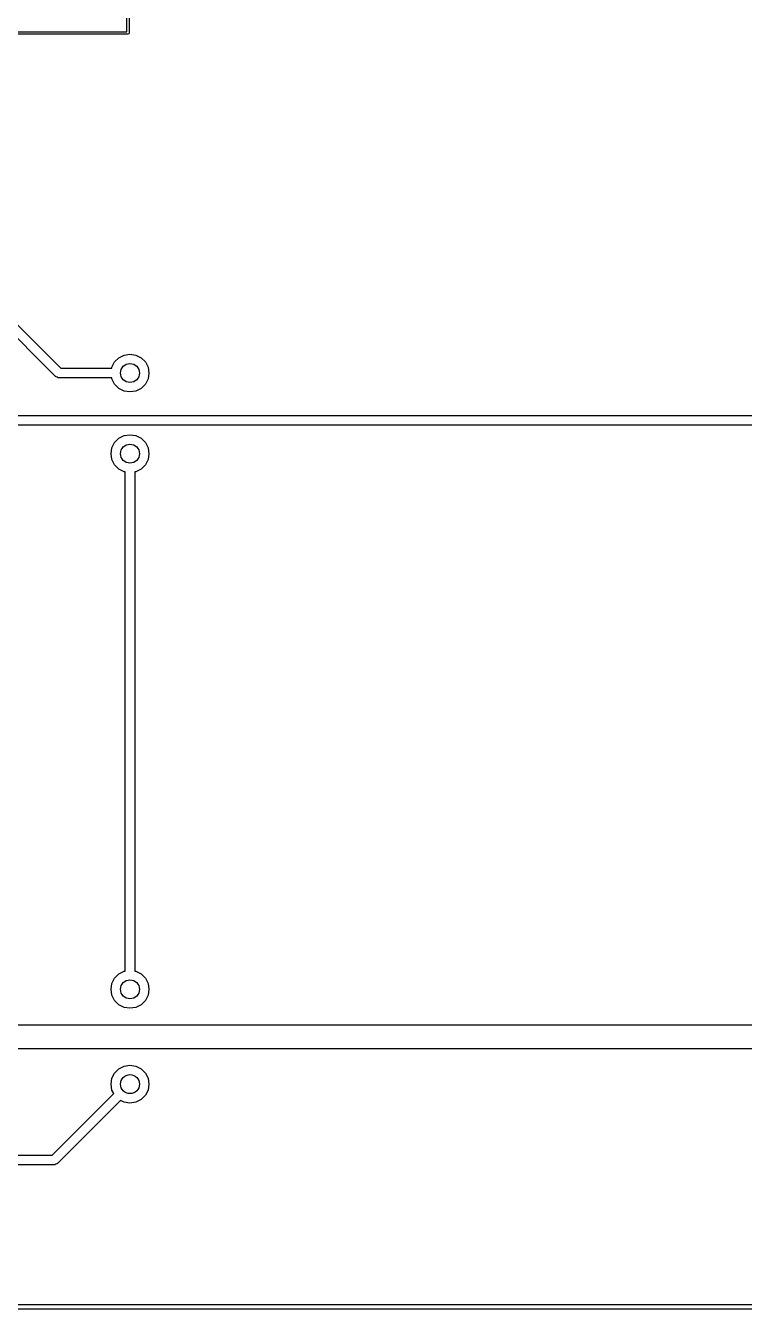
# Model space of a CAD drawing. Extents: x 96 to 198, y -147 to -47.
# Drawn here: x 147.8 to 162.96, y -146.75 to -119.67 of the extents above; entities that cross this region are included whole.
import ezdxf

# ---------------------------------------------------------------- set-up
doc = ezdxf.new("R2010")
doc.units = 0
doc.layers.add('BLACK', color=7, linetype='CONTINUOUS')

msp = doc.modelspace()

# ---------------------------------------------------------------- linework, layer by layer
at = {"layer": 'BLACK', "linetype": 'CONTINUOUS'}
for p, q in [((149.93, -119.805), (149.93, -118.395)), ((149.98, -118.37), (149.98, -119.83)), ((149.955, -119.855), (146.995, -119.855)), ((147.02, -119.805), (149.93, -119.805)), ((149.973, -119.848), (149.955, -119.855)), ((149.98, -119.83), (149.973, -119.848)), ((144.423, -122.78), (148.542, -126.898)), ((148.428, -127.072), (144.31, -122.953)), ((149.676, -126.765), (149.765, -126.676)), ((149.765, -126.676), (149.876, -126.62)), ((149.876, -126.62), (150, -126.6)), ((150, -126.6), (150.124, -126.62)), ((150.124, -126.62), (150.235, -126.676)), ((150.235, -126.676), (150.324, -126.765)), ((148.542, -126.898), (149.616, -126.898)), ((149.616, -126.898), (149.62, -126.876)), ((149.62, -126.876), (149.676, -126.765)), ((150.324, -126.765), (150.38, -126.876)), ((150.38, -126.876), (150.4, -127)), ((148.435, -127.076), (148.428, -127.072)), ((148.44, -127.082), (148.435, -127.076)), ((148.463, -127.09), (148.44, -127.082)), ((148.484, -127.1), (148.463, -127.09)), ((148.492, -127.099), (148.484, -127.1)), ((148.5, -127.102), (148.492, -127.099)), ((149.616, -127.102), (148.5, -127.102)), ((149.62, -127.124), (149.616, -127.102)), ((149.676, -127.235), (149.62, -127.124)), ((149.765, -127.324), (149.676, -127.235)), ((150.324, -127.235), (150.235, -127.324)), ((150.38, -127.124), (150.324, -127.235)), ((150.4, -127), (150.38, -127.124)), ((149.876, -127.38), (149.765, -127.324)), ((150, -127.4), (149.876, -127.38)), ((150.124, -127.38), (150, -127.4)), ((150.235, -127.324), (150.124, -127.38)), ((145.789, -127.898), (166.398, -127.898)), ((166.5, -128.102), (145.747, -128.102)), ((149.765, -128.377), (149.876, -128.321)), ((149.876, -128.321), (150, -128.301)), ((150, -128.301), (150.124, -128.321)), ((150.124, -128.321), (150.235, -128.377)), ((149.6, -128.701), (149.62, -128.577)), ((149.62, -128.577), (149.676, -128.466)), ((149.676, -128.466), (149.765, -128.377)), ((150.235, -128.377), (150.324, -128.466)), ((150.324, -128.466), (150.38, -128.577)), ((150.38, -128.577), (150.4, -128.701)), ((149.62, -128.825), (149.6, -128.701)), ((149.676, -128.936), (149.62, -128.825)), ((150.38, -128.825), (150.324, -128.936)), ((150.4, -128.701), (150.38, -128.825)), ((149.765, -129.025), (149.676, -128.936)), ((149.876, -129.082), (149.765, -129.025)), ((149.898, -129.085), (149.876, -129.082)), ((149.898, -139.616), (149.898, -129.085)), ((150.124, -129.082), (150.102, -129.085)), ((150.102, -129.085), (150.102, -139.616)), ((150.235, -129.025), (150.124, -129.082)), ((150.324, -128.936), (150.235, -129.025)), ((149.676, -139.765), (149.765, -139.676)), ((149.765, -139.676), (149.876, -139.62)), ((149.876, -139.62), (149.898, -139.616)), ((150.102, -139.616), (150.124, -139.62)), ((150.124, -139.62), (150.235, -139.676)), ((150.235, -139.676), (150.324, -139.765)), ((149.6, -140), (149.62, -139.876)), ((149.62, -139.876), (149.676, -139.765)), ((150.324, -139.765), (150.38, -139.876)), ((150.38, -139.876), (150.4, -140)), ((149.62, -140.124), (149.6, -140)), ((149.676, -140.235), (149.62, -140.124)), ((149.765, -140.324), (149.676, -140.235)), ((150.324, -140.235), (150.235, -140.324)), ((150.38, -140.124), (150.324, -140.235)), ((150.4, -140), (150.38, -140.124)), ((149.876, -140.38), (149.765, -140.324)), ((150, -140.4), (149.876, -140.38)), ((150.124, -140.38), (150, -140.4)), ((150.235, -140.324), (150.124, -140.38)), ((131.605, -140.746), (166.887, -140.746)), ((166.992, -141.254), (131.5, -141.254)), ((149.876, -141.62), (150, -141.6)), ((150, -141.6), (150.124, -141.62)), ((149.6, -142), (149.62, -141.876)), ((149.62, -141.876), (149.676, -141.765)), ((149.676, -141.765), (149.765, -141.676)), ((149.765, -141.676), (149.876, -141.62)), ((150.124, -141.62), (150.235, -141.676)), ((150.235, -141.676), (150.324, -141.765)), ((150.324, -141.765), (150.38, -141.876)), ((150.38, -141.876), (150.4, -142)), ((149.62, -142.124), (149.6, -142)), ((149.658, -142.199), (149.62, -142.124)), ((150.38, -142.124), (150.324, -142.235)), ((150.4, -142), (150.38, -142.124)), ((148.358, -143.498), (149.658, -142.199)), ((149.801, -142.342), (148.472, -143.672)), ((149.876, -142.38), (149.801, -142.342)), ((150, -142.4), (149.876, -142.38)), ((150.124, -142.38), (150, -142.4)), ((150.235, -142.324), (150.124, -142.38)), ((150.324, -142.235), (150.235, -142.324)), ((146.484, -143.498), (148.358, -143.498)), ((148.4, -143.702), (146.484, -143.702)), ((148.408, -143.699), (148.4, -143.702)), ((148.416, -143.7), (148.408, -143.699)), ((148.437, -143.69), (148.416, -143.7)), ((148.46, -143.682), (148.437, -143.69)), ((148.465, -143.676), (148.46, -143.682)), ((148.472, -143.672), (148.465, -143.676)), ((197.996, -146.75), (98.0037, -146.75)), ((98.0537, -146.65), (197.946, -146.65))]:
    msp.add_line(p, q, dxfattribs=at)
at = {"layer": 'BLACK'}
for centre in [(150, -127), (150, -128.701), (150, -140), (150, -142)]:
    msp.add_circle(centre, 0.2, dxfattribs=at)

doc.saveas('drawing.dxf')
